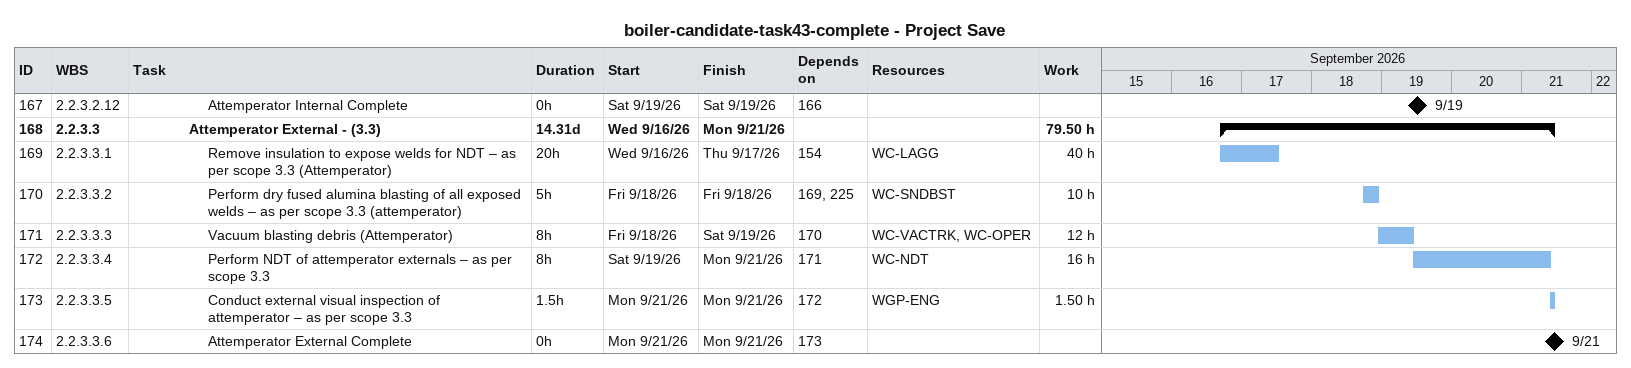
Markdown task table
boiler-candidate-task43-complete - Project Save

| ID | WBS | Task | Duration | Start | Finish | Predecessors | Resources | Work (h) |
|---|---|---|---|---|---|---|---|---|
| 167 | 2.2.3.2.12 | Attemperator Internal Complete | 0h | 2026-09-19 | 2026-09-19 | 166 |  |  |
| 168 | 2.2.3.3 | **Attemperator External - (3.3)** | 14.31d | 2026-09-16 | 2026-09-21 |  |  | 79.50 |
| 169 | 2.2.3.3.1 | Remove insulation to expose welds for NDT – as per scope 3.3 (Attemperator) | 20h | 2026-09-16 | 2026-09-17 | 154 | WC-LAGG | 40 |
| 170 | 2.2.3.3.2 | Perform dry fused alumina blasting of all exposed welds – as per scope 3.3 (attemperator) | 5h | 2026-09-18 | 2026-09-18 | 169, 225 | WC-SNDBST | 10 |
| 171 | 2.2.3.3.3 | Vacuum blasting debris (Attemperator) | 8h | 2026-09-18 | 2026-09-19 | 170 | WC-VACTRK, WC-OPER | 12 |
| 172 | 2.2.3.3.4 | Perform NDT of attemperator externals – as per scope 3.3 | 8h | 2026-09-19 | 2026-09-21 | 171 | WC-NDT | 16 |
| 173 | 2.2.3.3.5 | Conduct external visual inspection of attemperator – as per scope 3.3 | 1.5h | 2026-09-21 | 2026-09-21 | 172 | WGP-ENG | 1.50 |
| 174 | 2.2.3.3.6 | Attemperator External Complete | 0h | 2026-09-21 | 2026-09-21 | 173 |  |  |
